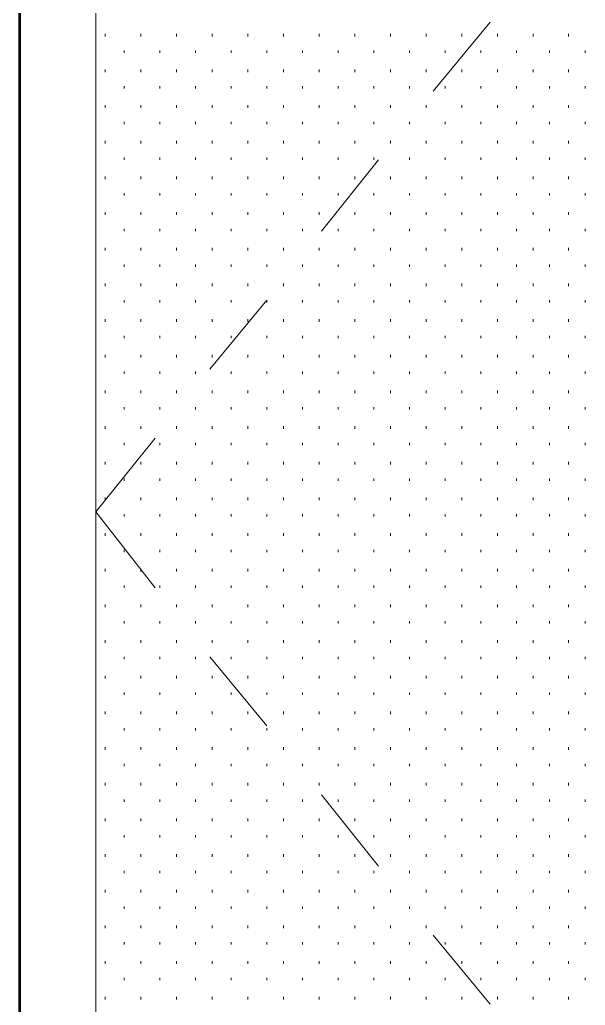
# Model space of a CAD drawing. Header units: inches. Extents: x -6061 to 13621, y -296 to 7483.
# Drawn here: x -5906.68 to -5887.62, y -156.41 to -123.21 of the extents above; entities that cross this region are included whole.
import ezdxf

# ---------------------------------------------------------------- set-up
doc = ezdxf.new("R2010")
doc.units = ezdxf.units.IN
doc.header["$MEASUREMENT"] = 0
doc.layers.get('0').update_dxf_attribs({"linetype": 'CONTINUOUS'})

msp = doc.modelspace()

# ---------------------------------------------------------------- linework, layer by layer
at = {"color": 7, "linetype": 'Continuous', "lineweight": 53, "true_color": 0x000007}
msp.add_line((-5906.6842, -184.55973), (-5906.6842, -92.45566), dxfattribs=at)
at = {"color": 7, "linetype": 'Continuous', "lineweight": 9, "true_color": 0x000007}
for p, q in [((-5906.6842, -92.53575), (-5906.6842, -184.55973)), ((-5904.1213, -184.55973), (-5904.1213, -92.53575)), ((-5904.1213, -95.01855), (-5904.1213, -184.55973)), ((-5890.82628, -123.2905), (-5892.74845, -125.61312)), ((-5894.59053, -127.93575), (-5896.51271, -130.33846)), ((-5898.35479, -132.66109), (-5900.27696, -134.98371)), ((-5902.11904, -137.30634), (-5904.1213, -139.78914)), ((-5902.11904, -142.35204), (-5904.1213, -139.78914)), ((-5898.35479, -146.99729), (-5900.27696, -144.67466)), ((-5894.59053, -151.72262), (-5896.51271, -149.31991)), ((-5890.82628, -156.36787), (-5892.74845, -154.04525))]:
    msp.add_line(p, q, dxfattribs=at)
at = {"color": 7, "linetype": 'Continuous', "lineweight": 9, "true_color": 0xffffff}
for p, q in [((-5903.80094, -123.77104), (-5903.80094, -123.69095)), ((-5902.59958, -123.77104), (-5902.59958, -123.69095)), ((-5901.39823, -123.77104), (-5901.39823, -123.69095)), ((-5900.19687, -123.77104), (-5900.19687, -123.69095)), ((-5898.99551, -123.77104), (-5898.99551, -123.69095)), ((-5897.79415, -123.77104), (-5897.79415, -123.69095)), ((-5896.5928, -123.77104), (-5896.5928, -123.69095)), ((-5895.39144, -123.77104), (-5895.39144, -123.69095)), ((-5894.19008, -123.77104), (-5894.19008, -123.69095)), ((-5892.98872, -123.77104), (-5892.98872, -123.69095)), ((-5891.78737, -123.77104), (-5891.78737, -123.69095)), ((-5890.58601, -123.77104), (-5890.58601, -123.69095)), ((-5889.38465, -123.77104), (-5889.38465, -123.69095)), ((-5888.18329, -123.77104), (-5888.18329, -123.69095)), ((-5903.16022, -124.33167), (-5903.16022, -124.25158)), ((-5901.95886, -124.33167), (-5901.95886, -124.25158)), ((-5900.7575, -124.33167), (-5900.7575, -124.25158)), ((-5899.55614, -124.33167), (-5899.55614, -124.25158)), ((-5898.35479, -124.33167), (-5898.35479, -124.25158)), ((-5897.15343, -124.33167), (-5897.15343, -124.25158)), ((-5895.95207, -124.33167), (-5895.95207, -124.25158)), ((-5894.75071, -124.33167), (-5894.75071, -124.25158)), ((-5893.54936, -124.33167), (-5893.54936, -124.25158)), ((-5892.348, -124.33167), (-5892.348, -124.25158)), ((-5891.14664, -124.33167), (-5891.14664, -124.25158)), ((-5889.94528, -124.33167), (-5889.94528, -124.25158)), ((-5888.82402, -124.33167), (-5888.82402, -124.25158)), ((-5887.62266, -124.33167), (-5887.62266, -124.25158)), ((-5903.80094, -124.9724), (-5903.80094, -124.89231)), ((-5902.59958, -124.9724), (-5902.59958, -124.89231)), ((-5901.39823, -124.9724), (-5901.39823, -124.89231)), ((-5900.19687, -124.9724), (-5900.19687, -124.89231)), ((-5898.99551, -124.9724), (-5898.99551, -124.89231)), ((-5897.79415, -124.9724), (-5897.79415, -124.89231)), ((-5896.5928, -124.9724), (-5896.5928, -124.89231)), ((-5895.39144, -124.9724), (-5895.39144, -124.89231)), ((-5894.19008, -124.9724), (-5894.19008, -124.89231)), ((-5892.98872, -124.9724), (-5892.98872, -124.89231)), ((-5891.78737, -124.9724), (-5891.78737, -124.89231)), ((-5890.58601, -124.9724), (-5890.58601, -124.89231)), ((-5889.38465, -124.9724), (-5889.38465, -124.89231)), ((-5888.18329, -124.9724), (-5888.18329, -124.89231)), ((-5903.16022, -125.53303), (-5903.16022, -125.45294)), ((-5901.95886, -125.53303), (-5901.95886, -125.45294)), ((-5900.7575, -125.53303), (-5900.7575, -125.45294)), ((-5899.55614, -125.53303), (-5899.55614, -125.45294)), ((-5898.35479, -125.53303), (-5898.35479, -125.45294)), ((-5897.15343, -125.53303), (-5897.15343, -125.45294)), ((-5895.95207, -125.53303), (-5895.95207, -125.45294)), ((-5894.75071, -125.53303), (-5894.75071, -125.45294)), ((-5893.54936, -125.53303), (-5893.54936, -125.45294)), ((-5892.348, -125.53303), (-5892.348, -125.45294)), ((-5891.14664, -125.53303), (-5891.14664, -125.45294)), ((-5889.94528, -125.53303), (-5889.94528, -125.45294)), ((-5888.82402, -125.53303), (-5888.82402, -125.45294)), ((-5887.62266, -125.53303), (-5887.62266, -125.45294)), ((-5903.80094, -126.17376), (-5903.80094, -126.09367)), ((-5902.59958, -126.17376), (-5902.59958, -126.09367)), ((-5901.39823, -126.17376), (-5901.39823, -126.09367)), ((-5900.19687, -126.17376), (-5900.19687, -126.09367)), ((-5898.99551, -126.17376), (-5898.99551, -126.09367)), ((-5897.79415, -126.17376), (-5897.79415, -126.09367)), ((-5896.5928, -126.17376), (-5896.5928, -126.09367)), ((-5895.39144, -126.17376), (-5895.39144, -126.09367)), ((-5894.19008, -126.17376), (-5894.19008, -126.09367)), ((-5892.98872, -126.17376), (-5892.98872, -126.09367)), ((-5891.78737, -126.17376), (-5891.78737, -126.09367)), ((-5890.58601, -126.17376), (-5890.58601, -126.09367)), ((-5889.38465, -126.17376), (-5889.38465, -126.09367)), ((-5888.18329, -126.17376), (-5888.18329, -126.09367)), ((-5903.16022, -126.73439), (-5903.16022, -126.6543)), ((-5901.95886, -126.73439), (-5901.95886, -126.6543)), ((-5900.7575, -126.73439), (-5900.7575, -126.6543)), ((-5899.55614, -126.73439), (-5899.55614, -126.6543)), ((-5898.35479, -126.73439), (-5898.35479, -126.6543)), ((-5897.15343, -126.73439), (-5897.15343, -126.6543)), ((-5895.95207, -126.73439), (-5895.95207, -126.6543)), ((-5894.75071, -126.73439), (-5894.75071, -126.6543)), ((-5893.54936, -126.73439), (-5893.54936, -126.6543)), ((-5892.348, -126.73439), (-5892.348, -126.6543)), ((-5891.14664, -126.73439), (-5891.14664, -126.6543)), ((-5889.94528, -126.73439), (-5889.94528, -126.6543)), ((-5888.82402, -126.73439), (-5888.82402, -126.6543)), ((-5887.62266, -126.73439), (-5887.62266, -126.6543)), ((-5903.80094, -127.37511), (-5903.80094, -127.29502)), ((-5902.59958, -127.37511), (-5902.59958, -127.29502)), ((-5901.39823, -127.37511), (-5901.39823, -127.29502)), ((-5900.19687, -127.37511), (-5900.19687, -127.29502)), ((-5898.99551, -127.37511), (-5898.99551, -127.29502)), ((-5897.79415, -127.37511), (-5897.79415, -127.29502)), ((-5896.5928, -127.37511), (-5896.5928, -127.29502)), ((-5895.39144, -127.37511), (-5895.39144, -127.29502)), ((-5894.19008, -127.37511), (-5894.19008, -127.29502)), ((-5892.98872, -127.37511), (-5892.98872, -127.29502)), ((-5891.78737, -127.37511), (-5891.78737, -127.29502)), ((-5890.58601, -127.37511), (-5890.58601, -127.29502)), ((-5889.38465, -127.37511), (-5889.38465, -127.29502)), ((-5888.18329, -127.37511), (-5888.18329, -127.29502)), ((-5903.16022, -127.93575), (-5903.16022, -127.85566)), ((-5901.95886, -127.93575), (-5901.95886, -127.85566)), ((-5900.7575, -127.93575), (-5900.7575, -127.85566)), ((-5899.55614, -127.93575), (-5899.55614, -127.85566)), ((-5898.35479, -127.93575), (-5898.35479, -127.85566)), ((-5897.15343, -127.93575), (-5897.15343, -127.85566)), ((-5895.95207, -127.93575), (-5895.95207, -127.85566)), ((-5894.75071, -127.93575), (-5894.75071, -127.85566)), ((-5893.54936, -127.93575), (-5893.54936, -127.85566)), ((-5892.348, -127.93575), (-5892.348, -127.85566)), ((-5891.14664, -127.93575), (-5891.14664, -127.85566)), ((-5889.94528, -127.93575), (-5889.94528, -127.85566)), ((-5888.82402, -127.93575), (-5888.82402, -127.85566)), ((-5887.62266, -127.93575), (-5887.62266, -127.85566)), ((-5903.80094, -128.57647), (-5903.80094, -128.49638)), ((-5902.59958, -128.57647), (-5902.59958, -128.49638)), ((-5901.39823, -128.57647), (-5901.39823, -128.49638)), ((-5900.19687, -128.57647), (-5900.19687, -128.49638)), ((-5898.99551, -128.57647), (-5898.99551, -128.49638)), ((-5897.79415, -128.57647), (-5897.79415, -128.49638)), ((-5896.5928, -128.57647), (-5896.5928, -128.49638)), ((-5895.39144, -128.57647), (-5895.39144, -128.49638)), ((-5894.19008, -128.57647), (-5894.19008, -128.49638)), ((-5892.98872, -128.57647), (-5892.98872, -128.49638)), ((-5891.78737, -128.57647), (-5891.78737, -128.49638)), ((-5890.58601, -128.57647), (-5890.58601, -128.49638)), ((-5889.38465, -128.57647), (-5889.38465, -128.49638)), ((-5888.18329, -128.57647), (-5888.18329, -128.49638)), ((-5903.16022, -129.1371), (-5903.16022, -129.05701)), ((-5901.95886, -129.1371), (-5901.95886, -129.05701)), ((-5900.7575, -129.1371), (-5900.7575, -129.05701)), ((-5899.55614, -129.1371), (-5899.55614, -129.05701)), ((-5898.35479, -129.1371), (-5898.35479, -129.05701)), ((-5897.15343, -129.1371), (-5897.15343, -129.05701)), ((-5895.95207, -129.1371), (-5895.95207, -129.05701)), ((-5894.75071, -129.1371), (-5894.75071, -129.05701)), ((-5893.54936, -129.1371), (-5893.54936, -129.05701)), ((-5892.348, -129.1371), (-5892.348, -129.05701)), ((-5891.14664, -129.1371), (-5891.14664, -129.05701)), ((-5889.94528, -129.1371), (-5889.94528, -129.05701)), ((-5888.82402, -129.1371), (-5888.82402, -129.05701)), ((-5887.62266, -129.1371), (-5887.62266, -129.05701)), ((-5903.80094, -129.77783), (-5903.80094, -129.69774)), ((-5902.59958, -129.77783), (-5902.59958, -129.69774)), ((-5901.39823, -129.77783), (-5901.39823, -129.69774)), ((-5900.19687, -129.77783), (-5900.19687, -129.69774)), ((-5898.99551, -129.77783), (-5898.99551, -129.69774)), ((-5897.79415, -129.77783), (-5897.79415, -129.69774)), ((-5896.5928, -129.77783), (-5896.5928, -129.69774)), ((-5895.39144, -129.77783), (-5895.39144, -129.69774)), ((-5894.19008, -129.77783), (-5894.19008, -129.69774)), ((-5892.98872, -129.77783), (-5892.98872, -129.69774)), ((-5891.78737, -129.77783), (-5891.78737, -129.69774)), ((-5890.58601, -129.77783), (-5890.58601, -129.69774)), ((-5889.38465, -129.77783), (-5889.38465, -129.69774)), ((-5888.18329, -129.77783), (-5888.18329, -129.69774)), ((-5903.16022, -130.33846), (-5903.16022, -130.25837)), ((-5901.95886, -130.33846), (-5901.95886, -130.25837)), ((-5900.7575, -130.33846), (-5900.7575, -130.25837)), ((-5899.55614, -130.33846), (-5899.55614, -130.25837)), ((-5898.35479, -130.33846), (-5898.35479, -130.25837)), ((-5897.15343, -130.33846), (-5897.15343, -130.25837)), ((-5895.95207, -130.33846), (-5895.95207, -130.25837)), ((-5894.75071, -130.33846), (-5894.75071, -130.25837)), ((-5893.54936, -130.33846), (-5893.54936, -130.25837)), ((-5892.348, -130.33846), (-5892.348, -130.25837)), ((-5891.14664, -130.33846), (-5891.14664, -130.25837)), ((-5889.94528, -130.33846), (-5889.94528, -130.25837)), ((-5888.82402, -130.33846), (-5888.82402, -130.25837)), ((-5887.62266, -130.33846), (-5887.62266, -130.25837)), ((-5903.80094, -130.97919), (-5903.80094, -130.8991)), ((-5902.59958, -130.97919), (-5902.59958, -130.8991)), ((-5901.39823, -130.97919), (-5901.39823, -130.8991)), ((-5900.19687, -130.97919), (-5900.19687, -130.8991)), ((-5898.99551, -130.97919), (-5898.99551, -130.8991)), ((-5897.79415, -130.97919), (-5897.79415, -130.8991)), ((-5896.5928, -130.97919), (-5896.5928, -130.8991)), ((-5895.39144, -130.97919), (-5895.39144, -130.8991)), ((-5894.19008, -130.97919), (-5894.19008, -130.8991)), ((-5892.98872, -130.97919), (-5892.98872, -130.8991)), ((-5891.78737, -130.97919), (-5891.78737, -130.8991)), ((-5890.58601, -130.97919), (-5890.58601, -130.8991)), ((-5889.38465, -130.97919), (-5889.38465, -130.8991)), ((-5888.18329, -130.97919), (-5888.18329, -130.8991)), ((-5903.16022, -131.53982), (-5903.16022, -131.45973)), ((-5901.95886, -131.53982), (-5901.95886, -131.45973)), ((-5900.7575, -131.53982), (-5900.7575, -131.45973)), ((-5899.55614, -131.53982), (-5899.55614, -131.45973)), ((-5898.35479, -131.53982), (-5898.35479, -131.45973)), ((-5897.15343, -131.53982), (-5897.15343, -131.45973)), ((-5895.95207, -131.53982), (-5895.95207, -131.45973)), ((-5894.75071, -131.53982), (-5894.75071, -131.45973)), ((-5893.54936, -131.53982), (-5893.54936, -131.45973)), ((-5892.348, -131.53982), (-5892.348, -131.45973)), ((-5891.14664, -131.53982), (-5891.14664, -131.45973)), ((-5889.94528, -131.53982), (-5889.94528, -131.45973)), ((-5888.82402, -131.53982), (-5888.82402, -131.45973)), ((-5887.62266, -131.53982), (-5887.62266, -131.45973)), ((-5903.80094, -132.18054), (-5903.80094, -132.10045)), ((-5902.59958, -132.18054), (-5902.59958, -132.10045)), ((-5901.39823, -132.18054), (-5901.39823, -132.10045)), ((-5900.19687, -132.18054), (-5900.19687, -132.10045)), ((-5898.99551, -132.18054), (-5898.99551, -132.10045)), ((-5897.79415, -132.18054), (-5897.79415, -132.10045)), ((-5896.5928, -132.18054), (-5896.5928, -132.10045)), ((-5895.39144, -132.18054), (-5895.39144, -132.10045)), ((-5894.19008, -132.18054), (-5894.19008, -132.10045)), ((-5892.98872, -132.18054), (-5892.98872, -132.10045)), ((-5891.78737, -132.18054), (-5891.78737, -132.10045)), ((-5890.58601, -132.18054), (-5890.58601, -132.10045)), ((-5889.38465, -132.18054), (-5889.38465, -132.10045)), ((-5888.18329, -132.18054), (-5888.18329, -132.10045)), ((-5903.16022, -132.74118), (-5903.16022, -132.66109)), ((-5901.95886, -132.74118), (-5901.95886, -132.66109)), ((-5900.7575, -132.74118), (-5900.7575, -132.66109)), ((-5899.55614, -132.74118), (-5899.55614, -132.66109)), ((-5898.35479, -132.74118), (-5898.35479, -132.66109)), ((-5897.15343, -132.74118), (-5897.15343, -132.66109)), ((-5895.95207, -132.74118), (-5895.95207, -132.66109)), ((-5894.75071, -132.74118), (-5894.75071, -132.66109)), ((-5893.54936, -132.74118), (-5893.54936, -132.66109)), ((-5892.348, -132.74118), (-5892.348, -132.66109)), ((-5891.14664, -132.74118), (-5891.14664, -132.66109)), ((-5889.94528, -132.74118), (-5889.94528, -132.66109)), ((-5888.82402, -132.74118), (-5888.82402, -132.66109)), ((-5887.62266, -132.74118), (-5887.62266, -132.66109)), ((-5903.80094, -133.3819), (-5903.80094, -133.30181)), ((-5902.59958, -133.3819), (-5902.59958, -133.30181)), ((-5901.39823, -133.3819), (-5901.39823, -133.30181)), ((-5900.19687, -133.3819), (-5900.19687, -133.30181)), ((-5898.99551, -133.3819), (-5898.99551, -133.30181)), ((-5897.79415, -133.3819), (-5897.79415, -133.30181)), ((-5896.5928, -133.3819), (-5896.5928, -133.30181)), ((-5895.39144, -133.3819), (-5895.39144, -133.30181)), ((-5894.19008, -133.3819), (-5894.19008, -133.30181)), ((-5892.98872, -133.3819), (-5892.98872, -133.30181)), ((-5891.78737, -133.3819), (-5891.78737, -133.30181)), ((-5890.58601, -133.3819), (-5890.58601, -133.30181)), ((-5889.38465, -133.3819), (-5889.38465, -133.30181)), ((-5888.18329, -133.3819), (-5888.18329, -133.30181)), ((-5903.16022, -133.94253), (-5903.16022, -133.86244)), ((-5901.95886, -133.94253), (-5901.95886, -133.86244)), ((-5900.7575, -133.94253), (-5900.7575, -133.86244)), ((-5899.55614, -133.94253), (-5899.55614, -133.86244)), ((-5898.35479, -133.94253), (-5898.35479, -133.86244)), ((-5897.15343, -133.94253), (-5897.15343, -133.86244)), ((-5895.95207, -133.94253), (-5895.95207, -133.86244)), ((-5894.75071, -133.94253), (-5894.75071, -133.86244)), ((-5893.54936, -133.94253), (-5893.54936, -133.86244)), ((-5892.348, -133.94253), (-5892.348, -133.86244)), ((-5891.14664, -133.94253), (-5891.14664, -133.86244)), ((-5889.94528, -133.94253), (-5889.94528, -133.86244)), ((-5888.82402, -133.94253), (-5888.82402, -133.86244)), ((-5887.62266, -133.94253), (-5887.62266, -133.86244)), ((-5903.80094, -134.58326), (-5903.80094, -134.50317)), ((-5902.59958, -134.58326), (-5902.59958, -134.50317)), ((-5901.39823, -134.58326), (-5901.39823, -134.50317)), ((-5900.19687, -134.58326), (-5900.19687, -134.50317)), ((-5898.99551, -134.58326), (-5898.99551, -134.50317)), ((-5897.79415, -134.58326), (-5897.79415, -134.50317)), ((-5896.5928, -134.58326), (-5896.5928, -134.50317)), ((-5895.39144, -134.58326), (-5895.39144, -134.50317)), ((-5894.19008, -134.58326), (-5894.19008, -134.50317)), ((-5892.98872, -134.58326), (-5892.98872, -134.50317)), ((-5891.78737, -134.58326), (-5891.78737, -134.50317)), ((-5890.58601, -134.58326), (-5890.58601, -134.50317)), ((-5889.38465, -134.58326), (-5889.38465, -134.50317)), ((-5888.18329, -134.58326), (-5888.18329, -134.50317)), ((-5903.16022, -135.14389), (-5903.16022, -135.0638)), ((-5901.95886, -135.14389), (-5901.95886, -135.0638)), ((-5900.7575, -135.14389), (-5900.7575, -135.0638)), ((-5899.55614, -135.14389), (-5899.55614, -135.0638)), ((-5898.35479, -135.14389), (-5898.35479, -135.0638)), ((-5897.15343, -135.14389), (-5897.15343, -135.0638)), ((-5895.95207, -135.14389), (-5895.95207, -135.0638)), ((-5894.75071, -135.14389), (-5894.75071, -135.0638)), ((-5893.54936, -135.14389), (-5893.54936, -135.0638)), ((-5892.348, -135.14389), (-5892.348, -135.0638)), ((-5891.14664, -135.14389), (-5891.14664, -135.0638)), ((-5889.94528, -135.14389), (-5889.94528, -135.0638)), ((-5888.82402, -135.14389), (-5888.82402, -135.0638)), ((-5887.62266, -135.14389), (-5887.62266, -135.0638)), ((-5903.80094, -135.78462), (-5903.80094, -135.70453)), ((-5902.59958, -135.78462), (-5902.59958, -135.70453)), ((-5901.39823, -135.78462), (-5901.39823, -135.70453)), ((-5900.19687, -135.78462), (-5900.19687, -135.70453)), ((-5898.99551, -135.78462), (-5898.99551, -135.70453)), ((-5897.79415, -135.78462), (-5897.79415, -135.70453)), ((-5896.5928, -135.78462), (-5896.5928, -135.70453)), ((-5895.39144, -135.78462), (-5895.39144, -135.70453)), ((-5894.19008, -135.78462), (-5894.19008, -135.70453)), ((-5892.98872, -135.78462), (-5892.98872, -135.70453)), ((-5891.78737, -135.78462), (-5891.78737, -135.70453)), ((-5890.58601, -135.78462), (-5890.58601, -135.70453)), ((-5889.38465, -135.78462), (-5889.38465, -135.70453)), ((-5888.18329, -135.78462), (-5888.18329, -135.70453)), ((-5903.16022, -136.34525), (-5903.16022, -136.26516)), ((-5901.95886, -136.34525), (-5901.95886, -136.26516)), ((-5900.7575, -136.34525), (-5900.7575, -136.26516)), ((-5899.55614, -136.34525), (-5899.55614, -136.26516)), ((-5898.35479, -136.34525), (-5898.35479, -136.26516)), ((-5897.15343, -136.34525), (-5897.15343, -136.26516)), ((-5895.95207, -136.34525), (-5895.95207, -136.26516)), ((-5894.75071, -136.34525), (-5894.75071, -136.26516)), ((-5893.54936, -136.34525), (-5893.54936, -136.26516)), ((-5892.348, -136.34525), (-5892.348, -136.26516)), ((-5891.14664, -136.34525), (-5891.14664, -136.26516)), ((-5889.94528, -136.34525), (-5889.94528, -136.26516)), ((-5888.82402, -136.34525), (-5888.82402, -136.26516)), ((-5887.62266, -136.34525), (-5887.62266, -136.26516)), ((-5903.80094, -136.98597), (-5903.80094, -136.90588)), ((-5902.59958, -136.98597), (-5902.59958, -136.90588)), ((-5901.39823, -136.98597), (-5901.39823, -136.90588)), ((-5900.19687, -136.98597), (-5900.19687, -136.90588)), ((-5898.99551, -136.98597), (-5898.99551, -136.90588)), ((-5897.79415, -136.98597), (-5897.79415, -136.90588)), ((-5896.5928, -136.98597), (-5896.5928, -136.90588)), ((-5895.39144, -136.98597), (-5895.39144, -136.90588)), ((-5894.19008, -136.98597), (-5894.19008, -136.90588)), ((-5892.98872, -136.98597), (-5892.98872, -136.90588)), ((-5891.78737, -136.98597), (-5891.78737, -136.90588)), ((-5890.58601, -136.98597), (-5890.58601, -136.90588)), ((-5889.38465, -136.98597), (-5889.38465, -136.90588)), ((-5888.18329, -136.98597), (-5888.18329, -136.90588)), ((-5903.16022, -137.54661), (-5903.16022, -137.46652)), ((-5901.95886, -137.54661), (-5901.95886, -137.46652)), ((-5900.7575, -137.54661), (-5900.7575, -137.46652)), ((-5899.55614, -137.54661), (-5899.55614, -137.46652)), ((-5898.35479, -137.54661), (-5898.35479, -137.46652)), ((-5897.15343, -137.54661), (-5897.15343, -137.46652)), ((-5895.95207, -137.54661), (-5895.95207, -137.46652)), ((-5894.75071, -137.54661), (-5894.75071, -137.46652)), ((-5893.54936, -137.54661), (-5893.54936, -137.46652)), ((-5892.348, -137.54661), (-5892.348, -137.46652)), ((-5891.14664, -137.54661), (-5891.14664, -137.46652)), ((-5889.94528, -137.54661), (-5889.94528, -137.46652)), ((-5888.82402, -137.54661), (-5888.82402, -137.46652)), ((-5887.62266, -137.54661), (-5887.62266, -137.46652)), ((-5903.80094, -138.18733), (-5903.80094, -138.10724)), ((-5902.59958, -138.18733), (-5902.59958, -138.10724)), ((-5901.39823, -138.18733), (-5901.39823, -138.10724)), ((-5900.19687, -138.18733), (-5900.19687, -138.10724)), ((-5898.99551, -138.18733), (-5898.99551, -138.10724)), ((-5897.79415, -138.18733), (-5897.79415, -138.10724)), ((-5896.5928, -138.18733), (-5896.5928, -138.10724)), ((-5895.39144, -138.18733), (-5895.39144, -138.10724)), ((-5894.19008, -138.18733), (-5894.19008, -138.10724)), ((-5892.98872, -138.18733), (-5892.98872, -138.10724)), ((-5891.78737, -138.18733), (-5891.78737, -138.10724)), ((-5890.58601, -138.18733), (-5890.58601, -138.10724)), ((-5889.38465, -138.18733), (-5889.38465, -138.10724)), ((-5888.18329, -138.18733), (-5888.18329, -138.10724)), ((-5903.16022, -138.74796), (-5903.16022, -138.66787)), ((-5901.95886, -138.74796), (-5901.95886, -138.66787)), ((-5900.7575, -138.74796), (-5900.7575, -138.66787)), ((-5899.55614, -138.74796), (-5899.55614, -138.66787)), ((-5898.35479, -138.74796), (-5898.35479, -138.66787)), ((-5897.15343, -138.74796), (-5897.15343, -138.66787)), ((-5895.95207, -138.74796), (-5895.95207, -138.66787)), ((-5894.75071, -138.74796), (-5894.75071, -138.66787)), ((-5893.54936, -138.74796), (-5893.54936, -138.66787)), ((-5892.348, -138.74796), (-5892.348, -138.66787)), ((-5891.14664, -138.74796), (-5891.14664, -138.66787)), ((-5889.94528, -138.74796), (-5889.94528, -138.66787)), ((-5888.82402, -138.74796), (-5888.82402, -138.66787)), ((-5887.62266, -138.74796), (-5887.62266, -138.66787)), ((-5903.80094, -139.38869), (-5903.80094, -139.3086)), ((-5902.59958, -139.38869), (-5902.59958, -139.3086)), ((-5901.39823, -139.38869), (-5901.39823, -139.3086)), ((-5900.19687, -139.38869), (-5900.19687, -139.3086)), ((-5898.99551, -139.38869), (-5898.99551, -139.3086)), ((-5897.79415, -139.38869), (-5897.79415, -139.3086)), ((-5896.5928, -139.38869), (-5896.5928, -139.3086)), ((-5895.39144, -139.38869), (-5895.39144, -139.3086)), ((-5894.19008, -139.38869), (-5894.19008, -139.3086)), ((-5892.98872, -139.38869), (-5892.98872, -139.3086)), ((-5891.78737, -139.38869), (-5891.78737, -139.3086)), ((-5890.58601, -139.38869), (-5890.58601, -139.3086)), ((-5889.38465, -139.38869), (-5889.38465, -139.3086)), ((-5888.18329, -139.38869), (-5888.18329, -139.3086)), ((-5903.16022, -139.94932), (-5903.16022, -139.86923)), ((-5901.95886, -139.94932), (-5901.95886, -139.86923)), ((-5900.7575, -139.94932), (-5900.7575, -139.86923)), ((-5899.55614, -139.94932), (-5899.55614, -139.86923)), ((-5898.35479, -139.94932), (-5898.35479, -139.86923)), ((-5897.15343, -139.94932), (-5897.15343, -139.86923)), ((-5895.95207, -139.94932), (-5895.95207, -139.86923)), ((-5894.75071, -139.94932), (-5894.75071, -139.86923)), ((-5893.54936, -139.94932), (-5893.54936, -139.86923)), ((-5892.348, -139.94932), (-5892.348, -139.86923)), ((-5891.14664, -139.94932), (-5891.14664, -139.86923)), ((-5889.94528, -139.94932), (-5889.94528, -139.86923)), ((-5888.82402, -139.94932), (-5888.82402, -139.86923)), ((-5887.62266, -139.94932), (-5887.62266, -139.86923)), ((-5903.80094, -140.59005), (-5903.80094, -140.50995)), ((-5902.59958, -140.59005), (-5902.59958, -140.50995)), ((-5901.39823, -140.59005), (-5901.39823, -140.50995)), ((-5900.19687, -140.59005), (-5900.19687, -140.50995)), ((-5898.99551, -140.59005), (-5898.99551, -140.50995)), ((-5897.79415, -140.59005), (-5897.79415, -140.50995)), ((-5896.5928, -140.59005), (-5896.5928, -140.50995)), ((-5895.39144, -140.59005), (-5895.39144, -140.50995)), ((-5894.19008, -140.59005), (-5894.19008, -140.50995)), ((-5892.98872, -140.59005), (-5892.98872, -140.50995)), ((-5891.78737, -140.59005), (-5891.78737, -140.50995)), ((-5890.58601, -140.59005), (-5890.58601, -140.50995)), ((-5889.38465, -140.59005), (-5889.38465, -140.50995)), ((-5888.18329, -140.59005), (-5888.18329, -140.50995)), ((-5903.16022, -141.15068), (-5903.16022, -141.07059)), ((-5901.95886, -141.15068), (-5901.95886, -141.07059)), ((-5900.7575, -141.15068), (-5900.7575, -141.07059)), ((-5899.55614, -141.15068), (-5899.55614, -141.07059)), ((-5898.35479, -141.15068), (-5898.35479, -141.07059)), ((-5897.15343, -141.15068), (-5897.15343, -141.07059)), ((-5895.95207, -141.15068), (-5895.95207, -141.07059)), ((-5894.75071, -141.15068), (-5894.75071, -141.07059)), ((-5893.54936, -141.15068), (-5893.54936, -141.07059)), ((-5892.348, -141.15068), (-5892.348, -141.07059)), ((-5891.14664, -141.15068), (-5891.14664, -141.07059)), ((-5889.94528, -141.15068), (-5889.94528, -141.07059)), ((-5888.82402, -141.15068), (-5888.82402, -141.07059)), ((-5887.62266, -141.15068), (-5887.62266, -141.07059)), ((-5903.80094, -141.7914), (-5903.80094, -141.71131)), ((-5902.59958, -141.7914), (-5902.59958, -141.71131)), ((-5901.39823, -141.7914), (-5901.39823, -141.71131)), ((-5900.19687, -141.7914), (-5900.19687, -141.71131)), ((-5898.99551, -141.7914), (-5898.99551, -141.71131)), ((-5897.79415, -141.7914), (-5897.79415, -141.71131)), ((-5896.5928, -141.7914), (-5896.5928, -141.71131)), ((-5895.39144, -141.7914), (-5895.39144, -141.71131)), ((-5894.19008, -141.7914), (-5894.19008, -141.71131)), ((-5892.98872, -141.7914), (-5892.98872, -141.71131)), ((-5891.78737, -141.7914), (-5891.78737, -141.71131)), ((-5890.58601, -141.7914), (-5890.58601, -141.71131)), ((-5889.38465, -141.7914), (-5889.38465, -141.71131)), ((-5888.18329, -141.7914), (-5888.18329, -141.71131)), ((-5903.16022, -142.35204), (-5903.16022, -142.27195)), ((-5901.95886, -142.35204), (-5901.95886, -142.27195)), ((-5900.7575, -142.35204), (-5900.7575, -142.27195)), ((-5899.55614, -142.35204), (-5899.55614, -142.27195)), ((-5898.35479, -142.35204), (-5898.35479, -142.27195)), ((-5897.15343, -142.35204), (-5897.15343, -142.27195)), ((-5895.95207, -142.35204), (-5895.95207, -142.27195)), ((-5894.75071, -142.35204), (-5894.75071, -142.27195)), ((-5893.54936, -142.35204), (-5893.54936, -142.27195)), ((-5892.348, -142.35204), (-5892.348, -142.27195)), ((-5891.14664, -142.35204), (-5891.14664, -142.27195)), ((-5889.94528, -142.35204), (-5889.94528, -142.27195)), ((-5888.82402, -142.35204), (-5888.82402, -142.27195)), ((-5887.62266, -142.35204), (-5887.62266, -142.27195)), ((-5903.80094, -142.99276), (-5903.80094, -142.91267)), ((-5902.59958, -142.99276), (-5902.59958, -142.91267)), ((-5901.39823, -142.99276), (-5901.39823, -142.91267)), ((-5900.19687, -142.99276), (-5900.19687, -142.91267)), ((-5898.99551, -142.99276), (-5898.99551, -142.91267)), ((-5897.79415, -142.99276), (-5897.79415, -142.91267)), ((-5896.5928, -142.99276), (-5896.5928, -142.91267)), ((-5895.39144, -142.99276), (-5895.39144, -142.91267)), ((-5894.19008, -142.99276), (-5894.19008, -142.91267)), ((-5892.98872, -142.99276), (-5892.98872, -142.91267)), ((-5891.78737, -142.99276), (-5891.78737, -142.91267)), ((-5890.58601, -142.99276), (-5890.58601, -142.91267)), ((-5889.38465, -142.99276), (-5889.38465, -142.91267)), ((-5888.18329, -142.99276), (-5888.18329, -142.91267)), ((-5903.16022, -143.55339), (-5903.16022, -143.4733)), ((-5901.95886, -143.55339), (-5901.95886, -143.4733)), ((-5900.7575, -143.55339), (-5900.7575, -143.4733)), ((-5899.55614, -143.55339), (-5899.55614, -143.4733)), ((-5898.35479, -143.55339), (-5898.35479, -143.4733)), ((-5897.15343, -143.55339), (-5897.15343, -143.4733)), ((-5895.95207, -143.55339), (-5895.95207, -143.4733)), ((-5894.75071, -143.55339), (-5894.75071, -143.4733)), ((-5893.54936, -143.55339), (-5893.54936, -143.4733)), ((-5892.348, -143.55339), (-5892.348, -143.4733)), ((-5891.14664, -143.55339), (-5891.14664, -143.4733)), ((-5889.94528, -143.55339), (-5889.94528, -143.4733)), ((-5888.82402, -143.55339), (-5888.82402, -143.4733)), ((-5887.62266, -143.55339), (-5887.62266, -143.4733)), ((-5903.80094, -144.19412), (-5903.80094, -144.11403)), ((-5902.59958, -144.19412), (-5902.59958, -144.11403)), ((-5901.39823, -144.19412), (-5901.39823, -144.11403)), ((-5900.19687, -144.19412), (-5900.19687, -144.11403)), ((-5898.99551, -144.19412), (-5898.99551, -144.11403)), ((-5897.79415, -144.19412), (-5897.79415, -144.11403)), ((-5896.5928, -144.19412), (-5896.5928, -144.11403)), ((-5895.39144, -144.19412), (-5895.39144, -144.11403)), ((-5894.19008, -144.19412), (-5894.19008, -144.11403)), ((-5892.98872, -144.19412), (-5892.98872, -144.11403)), ((-5891.78737, -144.19412), (-5891.78737, -144.11403)), ((-5890.58601, -144.19412), (-5890.58601, -144.11403)), ((-5889.38465, -144.19412), (-5889.38465, -144.11403)), ((-5888.18329, -144.19412), (-5888.18329, -144.11403)), ((-5903.16022, -144.75475), (-5903.16022, -144.67466)), ((-5901.95886, -144.75475), (-5901.95886, -144.67466)), ((-5900.7575, -144.75475), (-5900.7575, -144.67466)), ((-5899.55614, -144.75475), (-5899.55614, -144.67466)), ((-5898.35479, -144.75475), (-5898.35479, -144.67466)), ((-5897.15343, -144.75475), (-5897.15343, -144.67466)), ((-5895.95207, -144.75475), (-5895.95207, -144.67466)), ((-5894.75071, -144.75475), (-5894.75071, -144.67466)), ((-5893.54936, -144.75475), (-5893.54936, -144.67466)), ((-5892.348, -144.75475), (-5892.348, -144.67466)), ((-5891.14664, -144.75475), (-5891.14664, -144.67466)), ((-5889.94528, -144.75475), (-5889.94528, -144.67466)), ((-5888.82402, -144.75475), (-5888.82402, -144.67466)), ((-5887.62266, -144.75475), (-5887.62266, -144.67466)), ((-5903.80094, -145.39548), (-5903.80094, -145.31538)), ((-5902.59958, -145.39548), (-5902.59958, -145.31538)), ((-5901.39823, -145.39548), (-5901.39823, -145.31538)), ((-5900.19687, -145.39548), (-5900.19687, -145.31538)), ((-5898.99551, -145.39548), (-5898.99551, -145.31538)), ((-5897.79415, -145.39548), (-5897.79415, -145.31538)), ((-5896.5928, -145.39548), (-5896.5928, -145.31538)), ((-5895.39144, -145.39548), (-5895.39144, -145.31538)), ((-5894.19008, -145.39548), (-5894.19008, -145.31538)), ((-5892.98872, -145.39548), (-5892.98872, -145.31538)), ((-5891.78737, -145.39548), (-5891.78737, -145.31538)), ((-5890.58601, -145.39548), (-5890.58601, -145.31538)), ((-5889.38465, -145.39548), (-5889.38465, -145.31538)), ((-5888.18329, -145.39548), (-5888.18329, -145.31538)), ((-5903.16022, -145.95611), (-5903.16022, -145.87602)), ((-5901.95886, -145.95611), (-5901.95886, -145.87602)), ((-5900.7575, -145.95611), (-5900.7575, -145.87602)), ((-5899.55614, -145.95611), (-5899.55614, -145.87602)), ((-5898.35479, -145.95611), (-5898.35479, -145.87602)), ((-5897.15343, -145.95611), (-5897.15343, -145.87602)), ((-5895.95207, -145.95611), (-5895.95207, -145.87602)), ((-5894.75071, -145.95611), (-5894.75071, -145.87602)), ((-5893.54936, -145.95611), (-5893.54936, -145.87602)), ((-5892.348, -145.95611), (-5892.348, -145.87602)), ((-5891.14664, -145.95611), (-5891.14664, -145.87602)), ((-5889.94528, -145.95611), (-5889.94528, -145.87602)), ((-5888.82402, -145.95611), (-5888.82402, -145.87602)), ((-5887.62266, -145.95611), (-5887.62266, -145.87602)), ((-5903.80094, -146.59683), (-5903.80094, -146.51674)), ((-5902.59958, -146.59683), (-5902.59958, -146.51674)), ((-5901.39823, -146.59683), (-5901.39823, -146.51674)), ((-5900.19687, -146.59683), (-5900.19687, -146.51674)), ((-5898.99551, -146.59683), (-5898.99551, -146.51674)), ((-5897.79415, -146.59683), (-5897.79415, -146.51674)), ((-5896.5928, -146.59683), (-5896.5928, -146.51674)), ((-5895.39144, -146.59683), (-5895.39144, -146.51674)), ((-5894.19008, -146.59683), (-5894.19008, -146.51674)), ((-5892.98872, -146.59683), (-5892.98872, -146.51674)), ((-5891.78737, -146.59683), (-5891.78737, -146.51674)), ((-5890.58601, -146.59683), (-5890.58601, -146.51674)), ((-5889.38465, -146.59683), (-5889.38465, -146.51674)), ((-5888.18329, -146.59683), (-5888.18329, -146.51674)), ((-5903.16022, -147.15747), (-5903.16022, -147.07738)), ((-5901.95886, -147.15747), (-5901.95886, -147.07738)), ((-5900.7575, -147.15747), (-5900.7575, -147.07738)), ((-5899.55614, -147.15747), (-5899.55614, -147.07738)), ((-5898.35479, -147.15747), (-5898.35479, -147.07738)), ((-5897.15343, -147.15747), (-5897.15343, -147.07738)), ((-5895.95207, -147.15747), (-5895.95207, -147.07738)), ((-5894.75071, -147.15747), (-5894.75071, -147.07738)), ((-5893.54936, -147.15747), (-5893.54936, -147.07738)), ((-5892.348, -147.15747), (-5892.348, -147.07738)), ((-5891.14664, -147.15747), (-5891.14664, -147.07738)), ((-5889.94528, -147.15747), (-5889.94528, -147.07738)), ((-5888.82402, -147.15747), (-5888.82402, -147.07738)), ((-5887.62266, -147.15747), (-5887.62266, -147.07738)), ((-5903.80094, -147.79819), (-5903.80094, -147.7181)), ((-5902.59958, -147.79819), (-5902.59958, -147.7181)), ((-5901.39823, -147.79819), (-5901.39823, -147.7181)), ((-5900.19687, -147.79819), (-5900.19687, -147.7181)), ((-5898.99551, -147.79819), (-5898.99551, -147.7181)), ((-5897.79415, -147.79819), (-5897.79415, -147.7181)), ((-5896.5928, -147.79819), (-5896.5928, -147.7181)), ((-5895.39144, -147.79819), (-5895.39144, -147.7181)), ((-5894.19008, -147.79819), (-5894.19008, -147.7181)), ((-5892.98872, -147.79819), (-5892.98872, -147.7181)), ((-5891.78737, -147.79819), (-5891.78737, -147.7181)), ((-5890.58601, -147.79819), (-5890.58601, -147.7181)), ((-5889.38465, -147.79819), (-5889.38465, -147.7181)), ((-5888.18329, -147.79819), (-5888.18329, -147.7181)), ((-5903.16022, -148.35882), (-5903.16022, -148.27873)), ((-5901.95886, -148.35882), (-5901.95886, -148.27873)), ((-5900.7575, -148.35882), (-5900.7575, -148.27873)), ((-5899.55614, -148.35882), (-5899.55614, -148.27873)), ((-5898.35479, -148.35882), (-5898.35479, -148.27873)), ((-5897.15343, -148.35882), (-5897.15343, -148.27873)), ((-5895.95207, -148.35882), (-5895.95207, -148.27873)), ((-5894.75071, -148.35882), (-5894.75071, -148.27873)), ((-5893.54936, -148.35882), (-5893.54936, -148.27873)), ((-5892.348, -148.35882), (-5892.348, -148.27873)), ((-5891.14664, -148.35882), (-5891.14664, -148.27873)), ((-5889.94528, -148.35882), (-5889.94528, -148.27873)), ((-5888.82402, -148.35882), (-5888.82402, -148.27873)), ((-5887.62266, -148.35882), (-5887.62266, -148.27873)), ((-5903.80094, -148.99955), (-5903.80094, -148.91946)), ((-5902.59958, -148.99955), (-5902.59958, -148.91946)), ((-5901.39823, -148.99955), (-5901.39823, -148.91946)), ((-5900.19687, -148.99955), (-5900.19687, -148.91946)), ((-5898.99551, -148.99955), (-5898.99551, -148.91946)), ((-5897.79415, -148.99955), (-5897.79415, -148.91946)), ((-5896.5928, -148.99955), (-5896.5928, -148.91946)), ((-5895.39144, -148.99955), (-5895.39144, -148.91946)), ((-5894.19008, -148.99955), (-5894.19008, -148.91946)), ((-5892.98872, -148.99955), (-5892.98872, -148.91946)), ((-5891.78737, -148.99955), (-5891.78737, -148.91946)), ((-5890.58601, -148.99955), (-5890.58601, -148.91946)), ((-5889.38465, -148.99955), (-5889.38465, -148.91946)), ((-5888.18329, -148.99955), (-5888.18329, -148.91946)), ((-5903.16022, -149.56018), (-5903.16022, -149.48009)), ((-5901.95886, -149.56018), (-5901.95886, -149.48009)), ((-5900.7575, -149.56018), (-5900.7575, -149.48009)), ((-5899.55614, -149.56018), (-5899.55614, -149.48009)), ((-5898.35479, -149.56018), (-5898.35479, -149.48009)), ((-5897.15343, -149.56018), (-5897.15343, -149.48009)), ((-5895.95207, -149.56018), (-5895.95207, -149.48009)), ((-5894.75071, -149.56018), (-5894.75071, -149.48009)), ((-5893.54936, -149.56018), (-5893.54936, -149.48009)), ((-5892.348, -149.56018), (-5892.348, -149.48009)), ((-5891.14664, -149.56018), (-5891.14664, -149.48009)), ((-5889.94528, -149.56018), (-5889.94528, -149.48009)), ((-5888.82402, -149.56018), (-5888.82402, -149.48009)), ((-5887.62266, -149.56018), (-5887.62266, -149.48009)), ((-5903.80094, -150.20091), (-5903.80094, -150.12081)), ((-5902.59958, -150.20091), (-5902.59958, -150.12081)), ((-5901.39823, -150.20091), (-5901.39823, -150.12081)), ((-5900.19687, -150.20091), (-5900.19687, -150.12081)), ((-5898.99551, -150.20091), (-5898.99551, -150.12081)), ((-5897.79415, -150.20091), (-5897.79415, -150.12081)), ((-5896.5928, -150.20091), (-5896.5928, -150.12081)), ((-5895.39144, -150.20091), (-5895.39144, -150.12081)), ((-5894.19008, -150.20091), (-5894.19008, -150.12081)), ((-5892.98872, -150.20091), (-5892.98872, -150.12081)), ((-5891.78737, -150.20091), (-5891.78737, -150.12081)), ((-5890.58601, -150.20091), (-5890.58601, -150.12081)), ((-5889.38465, -150.20091), (-5889.38465, -150.12081)), ((-5888.18329, -150.20091), (-5888.18329, -150.12081)), ((-5903.16022, -150.76154), (-5903.16022, -150.68145)), ((-5901.95886, -150.76154), (-5901.95886, -150.68145)), ((-5900.7575, -150.76154), (-5900.7575, -150.68145)), ((-5899.55614, -150.76154), (-5899.55614, -150.68145)), ((-5898.35479, -150.76154), (-5898.35479, -150.68145)), ((-5897.15343, -150.76154), (-5897.15343, -150.68145)), ((-5895.95207, -150.76154), (-5895.95207, -150.68145)), ((-5894.75071, -150.76154), (-5894.75071, -150.68145)), ((-5893.54936, -150.76154), (-5893.54936, -150.68145)), ((-5892.348, -150.76154), (-5892.348, -150.68145)), ((-5891.14664, -150.76154), (-5891.14664, -150.68145)), ((-5889.94528, -150.76154), (-5889.94528, -150.68145)), ((-5888.82402, -150.76154), (-5888.82402, -150.68145)), ((-5887.62266, -150.76154), (-5887.62266, -150.68145)), ((-5903.80094, -151.40226), (-5903.80094, -151.32217)), ((-5902.59958, -151.40226), (-5902.59958, -151.32217)), ((-5901.39823, -151.40226), (-5901.39823, -151.32217)), ((-5900.19687, -151.40226), (-5900.19687, -151.32217)), ((-5898.99551, -151.40226), (-5898.99551, -151.32217)), ((-5897.79415, -151.40226), (-5897.79415, -151.32217)), ((-5896.5928, -151.40226), (-5896.5928, -151.32217)), ((-5895.39144, -151.40226), (-5895.39144, -151.32217)), ((-5894.19008, -151.40226), (-5894.19008, -151.32217)), ((-5892.98872, -151.40226), (-5892.98872, -151.32217)), ((-5891.78737, -151.40226), (-5891.78737, -151.32217)), ((-5890.58601, -151.40226), (-5890.58601, -151.32217)), ((-5889.38465, -151.40226), (-5889.38465, -151.32217)), ((-5888.18329, -151.40226), (-5888.18329, -151.32217)), ((-5903.16022, -151.9629), (-5903.16022, -151.88281)), ((-5901.95886, -151.9629), (-5901.95886, -151.88281)), ((-5900.7575, -151.9629), (-5900.7575, -151.88281)), ((-5899.55614, -151.9629), (-5899.55614, -151.88281)), ((-5898.35479, -151.9629), (-5898.35479, -151.88281)), ((-5897.15343, -151.9629), (-5897.15343, -151.88281)), ((-5895.95207, -151.9629), (-5895.95207, -151.88281)), ((-5894.75071, -151.9629), (-5894.75071, -151.88281)), ((-5893.54936, -151.9629), (-5893.54936, -151.88281)), ((-5892.348, -151.9629), (-5892.348, -151.88281)), ((-5891.14664, -151.9629), (-5891.14664, -151.88281)), ((-5889.94528, -151.9629), (-5889.94528, -151.88281)), ((-5888.82402, -151.9629), (-5888.82402, -151.88281)), ((-5887.62266, -151.9629), (-5887.62266, -151.88281)), ((-5903.80094, -152.60362), (-5903.80094, -152.52353)), ((-5902.59958, -152.60362), (-5902.59958, -152.52353)), ((-5901.39823, -152.60362), (-5901.39823, -152.52353)), ((-5900.19687, -152.60362), (-5900.19687, -152.52353)), ((-5898.99551, -152.60362), (-5898.99551, -152.52353)), ((-5897.79415, -152.60362), (-5897.79415, -152.52353)), ((-5896.5928, -152.60362), (-5896.5928, -152.52353)), ((-5895.39144, -152.60362), (-5895.39144, -152.52353)), ((-5894.19008, -152.60362), (-5894.19008, -152.52353)), ((-5892.98872, -152.60362), (-5892.98872, -152.52353)), ((-5891.78737, -152.60362), (-5891.78737, -152.52353)), ((-5890.58601, -152.60362), (-5890.58601, -152.52353)), ((-5889.38465, -152.60362), (-5889.38465, -152.52353)), ((-5888.18329, -152.60362), (-5888.18329, -152.52353)), ((-5903.16022, -153.16425), (-5903.16022, -153.08416)), ((-5901.95886, -153.16425), (-5901.95886, -153.08416)), ((-5900.7575, -153.16425), (-5900.7575, -153.08416)), ((-5899.55614, -153.16425), (-5899.55614, -153.08416)), ((-5898.35479, -153.16425), (-5898.35479, -153.08416)), ((-5897.15343, -153.16425), (-5897.15343, -153.08416)), ((-5895.95207, -153.16425), (-5895.95207, -153.08416)), ((-5894.75071, -153.16425), (-5894.75071, -153.08416)), ((-5893.54936, -153.16425), (-5893.54936, -153.08416)), ((-5892.348, -153.16425), (-5892.348, -153.08416)), ((-5891.14664, -153.16425), (-5891.14664, -153.08416)), ((-5889.94528, -153.16425), (-5889.94528, -153.08416)), ((-5888.82402, -153.16425), (-5888.82402, -153.08416)), ((-5887.62266, -153.16425), (-5887.62266, -153.08416)), ((-5903.80094, -153.80498), (-5903.80094, -153.72489)), ((-5902.59958, -153.80498), (-5902.59958, -153.72489)), ((-5901.39823, -153.80498), (-5901.39823, -153.72489)), ((-5900.19687, -153.80498), (-5900.19687, -153.72489)), ((-5898.99551, -153.80498), (-5898.99551, -153.72489)), ((-5897.79415, -153.80498), (-5897.79415, -153.72489)), ((-5896.5928, -153.80498), (-5896.5928, -153.72489)), ((-5895.39144, -153.80498), (-5895.39144, -153.72489)), ((-5894.19008, -153.80498), (-5894.19008, -153.72489)), ((-5892.98872, -153.80498), (-5892.98872, -153.72489)), ((-5891.78737, -153.80498), (-5891.78737, -153.72489)), ((-5890.58601, -153.80498), (-5890.58601, -153.72489)), ((-5889.38465, -153.80498), (-5889.38465, -153.72489)), ((-5888.18329, -153.80498), (-5888.18329, -153.72489)), ((-5903.16022, -154.36561), (-5903.16022, -154.28552)), ((-5901.95886, -154.36561), (-5901.95886, -154.28552)), ((-5900.7575, -154.36561), (-5900.7575, -154.28552)), ((-5899.55614, -154.36561), (-5899.55614, -154.28552)), ((-5898.35479, -154.36561), (-5898.35479, -154.28552)), ((-5897.15343, -154.36561), (-5897.15343, -154.28552)), ((-5895.95207, -154.36561), (-5895.95207, -154.28552)), ((-5894.75071, -154.36561), (-5894.75071, -154.28552)), ((-5893.54936, -154.36561), (-5893.54936, -154.28552)), ((-5892.348, -154.36561), (-5892.348, -154.28552)), ((-5891.14664, -154.36561), (-5891.14664, -154.28552)), ((-5889.94528, -154.36561), (-5889.94528, -154.28552)), ((-5888.82402, -154.36561), (-5888.82402, -154.28552)), ((-5887.62266, -154.36561), (-5887.62266, -154.28552)), ((-5903.80094, -155.00634), (-5903.80094, -154.92624)), ((-5902.59958, -155.00634), (-5902.59958, -154.92624)), ((-5901.39823, -155.00634), (-5901.39823, -154.92624)), ((-5900.19687, -155.00634), (-5900.19687, -154.92624)), ((-5898.99551, -155.00634), (-5898.99551, -154.92624)), ((-5897.79415, -155.00634), (-5897.79415, -154.92624)), ((-5896.5928, -155.00634), (-5896.5928, -154.92624)), ((-5895.39144, -155.00634), (-5895.39144, -154.92624)), ((-5894.19008, -155.00634), (-5894.19008, -154.92624)), ((-5892.98872, -155.00634), (-5892.98872, -154.92624)), ((-5891.78737, -155.00634), (-5891.78737, -154.92624)), ((-5890.58601, -155.00634), (-5890.58601, -154.92624)), ((-5889.38465, -155.00634), (-5889.38465, -154.92624)), ((-5888.18329, -155.00634), (-5888.18329, -154.92624)), ((-5903.16022, -155.56697), (-5903.16022, -155.48688)), ((-5901.95886, -155.56697), (-5901.95886, -155.48688)), ((-5900.7575, -155.56697), (-5900.7575, -155.48688)), ((-5899.55614, -155.56697), (-5899.55614, -155.48688)), ((-5898.35479, -155.56697), (-5898.35479, -155.48688)), ((-5897.15343, -155.56697), (-5897.15343, -155.48688)), ((-5895.95207, -155.56697), (-5895.95207, -155.48688)), ((-5894.75071, -155.56697), (-5894.75071, -155.48688)), ((-5893.54936, -155.56697), (-5893.54936, -155.48688)), ((-5892.348, -155.56697), (-5892.348, -155.48688)), ((-5891.14664, -155.56697), (-5891.14664, -155.48688)), ((-5889.94528, -155.56697), (-5889.94528, -155.48688)), ((-5888.82402, -155.56697), (-5888.82402, -155.48688)), ((-5887.62266, -155.56697), (-5887.62266, -155.48688)), ((-5903.80094, -156.20769), (-5903.80094, -156.1276)), ((-5902.59958, -156.20769), (-5902.59958, -156.1276)), ((-5901.39823, -156.20769), (-5901.39823, -156.1276)), ((-5900.19687, -156.20769), (-5900.19687, -156.1276)), ((-5898.99551, -156.20769), (-5898.99551, -156.1276)), ((-5897.79415, -156.20769), (-5897.79415, -156.1276)), ((-5896.5928, -156.20769), (-5896.5928, -156.1276)), ((-5895.39144, -156.20769), (-5895.39144, -156.1276)), ((-5894.19008, -156.20769), (-5894.19008, -156.1276)), ((-5892.98872, -156.20769), (-5892.98872, -156.1276)), ((-5891.78737, -156.20769), (-5891.78737, -156.1276)), ((-5890.58601, -156.20769), (-5890.58601, -156.1276)), ((-5889.38465, -156.20769), (-5889.38465, -156.1276)), ((-5888.18329, -156.20769), (-5888.18329, -156.1276))]:
    msp.add_line(p, q, dxfattribs=at)
at = {"color": 250, "linetype": 'Continuous', "lineweight": 9, "true_color": 0x303030}
for p, q in [((-5906.6842, -128.65656), (-5906.6842, -128.65656)), ((-5906.6842, -143.63348), (-5906.6842, -143.63348)), ((-5906.6842, -151.64253), (-5906.6842, -151.64253)), ((-5906.6842, -153.56471), (-5906.6842, -153.56471))]:
    msp.add_line(p, q, dxfattribs=at)

doc.saveas('drawing.dxf')
